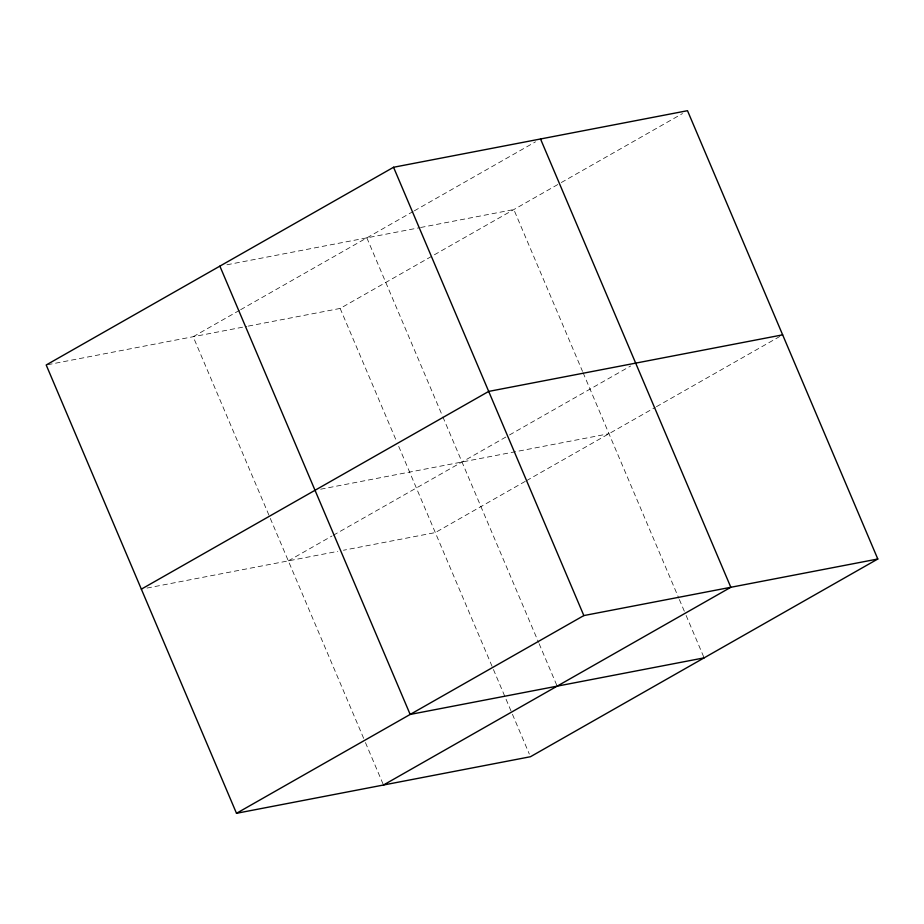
<?xml version="1.0" encoding="UTF-8"?>
<svg xmlns="http://www.w3.org/2000/svg" width="924" height="924" viewBox="0 0 924 924"><rect width="100%" height="100%" fill="white"/><g stroke="black" fill="none" stroke-linecap="round" stroke-linejoin="round"><path stroke-width="0.69" stroke-dasharray="4.62 3.46" d="M239.408 310.395L193.174 336.717L269.75 517.093M240.656 309.69L413.086 211.527M414.333 210.822L535.527 141.822M248.29 326.103L340.159 308.431L560.059 183.252M561.307 182.536L682.513 113.548M288.323 560.868L332.051 535.966M333.31 535.262L508.235 435.689M509.482 434.973L630.676 365.985M525.259 481.369L435.308 532.582L343.439 550.254M526.518 480.665L655.208 407.403M656.456 406.687L781.404 335.562M226.946 264.772L419.138 227.789M420.559 227.512L513.836 209.563L582.513 371.379M47.609 364.726L246.881 326.38M320.674 489.2L608.974 433.714M146.997 588.057L337.791 551.351M583.079 372.707L678.794 598.186M679.348 599.514L685.55 614.102M686.105 615.43L704.123 657.865M366.851 237.849L442.296 415.581M442.862 416.909L538.565 642.388M539.131 643.705L557.149 686.151M340.159 308.431L396.454 441.06M398.706 446.373L511.873 712.97M512.439 714.287L529.325 754.076M270.305 518.422L364.888 741.244M365.454 742.573L383.472 785.019"/><path stroke-width="1.39" d="M393.555 167.267L46.2 364.992L236.498 813.305L530.445 756.733L877.8 559.008L687.502 110.695L393.555 167.267L583.841 615.569L877.8 559.008M141.349 589.154L488.692 391.418L782.651 334.846M236.498 813.305L583.841 615.569M383.472 785.019L730.826 587.283L540.528 138.981M704.123 657.865L410.164 714.437L219.877 266.135"/></g></svg>
